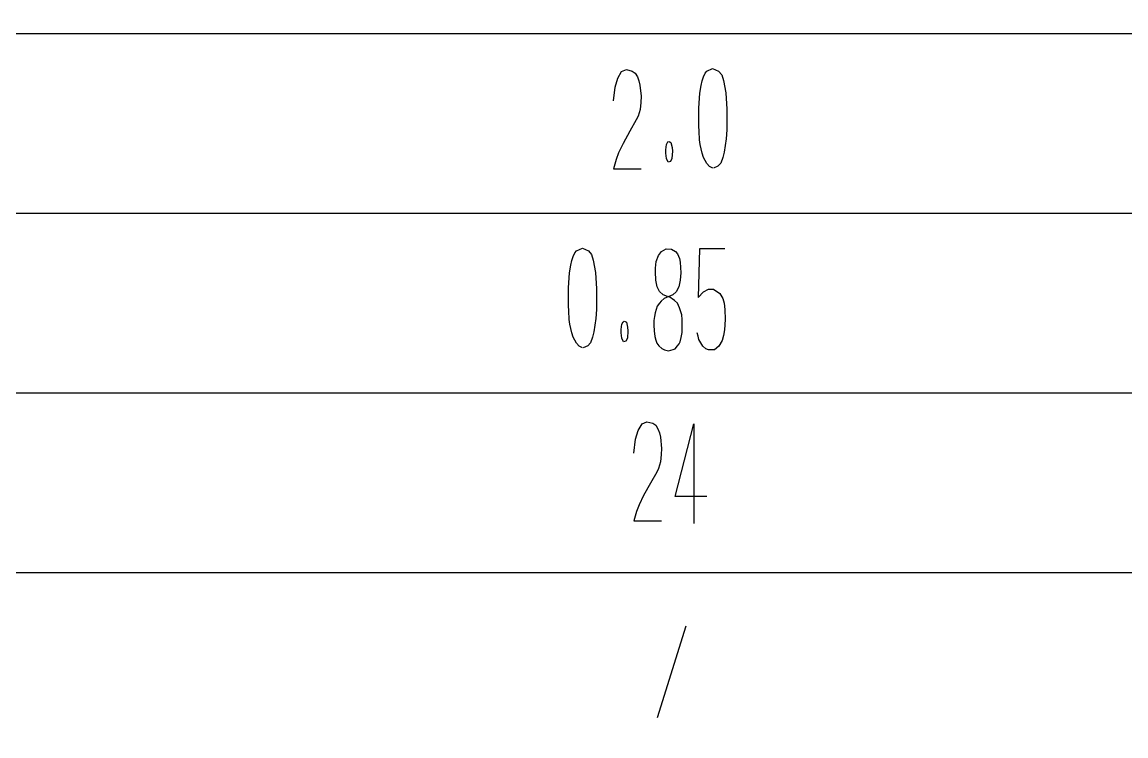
# Model space of a CAD drawing. Extents: x 0 to 8410, y 0 to 11890.
# Drawn here: x 7434.1 to 7863.9, y 8555.6 to 8833.8 of the extents above; entities that cross this region are included whole.
import ezdxf

# ---------------------------------------------------------------- set-up
doc = ezdxf.new("R2010")
doc.units = 0
doc.header["$MEASUREMENT"] = 0
doc.layers.add('6', color=7, linetype='Continuous')

msp = doc.modelspace()

# ---------------------------------------------------------------- linework, layer by layer
at = {"layer": '6'}
for p, q in [((6510, 8829.25), (8310, 8829.25)), ((7667.5, 8814.43), (7669.4, 8815.23)), ((7669.4, 8815.23), (7671.62, 8814.63)), ((7700.7, 8814.63), (7702.93, 8815.63)), ((7702.93, 8815.63), (7705.28, 8814.63)), ((7664.95, 8808.43), (7666, 8811.83)), ((7666, 8811.83), (7667.5, 8814.43)), ((7671.62, 8814.63), (7672.8, 8813.83)), ((7672.8, 8813.83), (7673.65, 8812.43)), ((7673.65, 8812.43), (7674.23, 8810.83)), ((7674.23, 8810.83), (7674.63, 8809.23)), ((7698.42, 8809.03), (7698.87, 8810.83)), ((7698.87, 8810.83), (7699.33, 8812.43)), ((7699.33, 8812.43), (7700.05, 8813.83)), ((7700.05, 8813.83), (7700.7, 8814.63)), ((7705.28, 8814.63), (7706.46, 8813.23)), ((7706.46, 8813.23), (7707.17, 8811.03)), ((7707.17, 8811.03), (7708.09, 8806.23)), ((7664.3, 8803.03), (7664.95, 8808.43)), ((7674.63, 8809.23), (7675.08, 8804.83)), ((7697.96, 8806.03), (7698.42, 8809.03)), ((7674.95, 8802.43), (7674.69, 8799.63)), ((7675.08, 8804.83), (7674.95, 8802.43)), ((7697.57, 8800.23), (7697.96, 8806.03)), ((7708.09, 8806.23), (7708.48, 8799.83)), ((7674.69, 8799.63), (7673.91, 8797.03)), ((7697.57, 8793.23), (7697.57, 8800.23)), ((7708.48, 8799.83), (7708.48, 8794.63)), ((7673.19, 8795.63), (7670.7, 8791.23)), ((7673.91, 8797.03), (7673.19, 8795.63)), ((7708.48, 8794.63), (7708.42, 8791.83)), ((7670.7, 8791.23), (7668.09, 8786.43)), ((7697.63, 8791.23), (7697.57, 8793.23)), ((7697.76, 8787.83), (7697.63, 8791.23)), ((7708.42, 8791.83), (7708.16, 8788.23)), ((7668.09, 8786.43), (7666.33, 8782.83)), ((7684.69, 8784.03), (7684.82, 8785.03)), ((7684.82, 8785.03), (7685.02, 8786.03)), ((7685.02, 8786.03), (7685.54, 8787.03)), ((7685.54, 8787.03), (7685.87, 8787.23)), ((7686, 8787.23), (7686.72, 8786.83)), ((7686.72, 8786.83), (7687.17, 8784.83)), ((7698.09, 8786.03), (7697.76, 8787.83)), ((7698.87, 8782.63), (7698.09, 8786.03)), ((7707.83, 8785.63), (7707.44, 8783.03)), ((7708.16, 8788.23), (7707.83, 8785.63)), ((7666.33, 8782.83), (7665.34, 8780.23)), ((7684.69, 8782.63), (7684.69, 8784.03)), ((7685.02, 8780.63), (7684.69, 8782.63)), ((7685.61, 8779.23), (7685.02, 8780.63)), ((7687.11, 8780.63), (7686.52, 8779.43)), ((7687.31, 8783.43), (7687.11, 8780.63)), ((7687.17, 8784.83), (7687.31, 8783.43)), ((7699.4, 8781.03), (7698.87, 8782.63)), ((7700.7, 8778.63), (7699.4, 8781.03)), ((7706.91, 8781.03), (7706.13, 8778.83)), ((7707.44, 8783.03), (7706.91, 8781.03)), ((7665.34, 8780.23), (7664.3, 8776.63)), ((7664.3, 8776.63), (7675.08, 8776.63)), ((7686.52, 8779.43), (7685.61, 8779.23)), ((7701.68, 8777.43), (7700.7, 8778.63)), ((7702.99, 8776.83), (7701.68, 8777.43)), ((7705.02, 8777.63), (7703.25, 8776.83)), ((7706.13, 8778.83), (7705.02, 8777.63)), ((6510, 8759.25), (8310, 8759.25)), ((7648.16, 8740.83), (7648.62, 8742.43)), ((7648.62, 8742.43), (7649.34, 8743.83)), ((7649.34, 8743.83), (7649.99, 8744.63)), ((7649.99, 8744.63), (7652.22, 8745.63)), ((7652.22, 8745.63), (7654.57, 8744.63)), ((7654.57, 8744.63), (7655.75, 8743.23)), ((7655.75, 8743.23), (7656.46, 8741.03)), ((7680.97, 8740.43), (7681.89, 8742.83)), ((7681.89, 8742.83), (7683.07, 8744.43)), ((7683.07, 8744.43), (7684.9, 8745.43)), ((7684.9, 8745.43), (7686.86, 8745.23)), ((7686.86, 8745.23), (7688.49, 8744.43)), ((7688.49, 8744.43), (7689.28, 8743.43)), ((7689.28, 8743.43), (7689.99, 8741.63)), ((7697.77, 8745.43), (7697.25, 8726.43)), ((7707.71, 8745.43), (7697.77, 8745.43)), ((7647.25, 8736.03), (7647.71, 8739.03)), ((7647.71, 8739.03), (7648.16, 8740.83)), ((7656.46, 8741.03), (7657.38, 8736.23)), ((7680.65, 8737.83), (7680.97, 8740.43)), ((7680.65, 8736.43), (7680.65, 8737.83)), ((7689.99, 8741.63), (7690.32, 8740.23)), ((7690.32, 8740.23), (7690.52, 8736.03)), ((7646.86, 8730.23), (7647.25, 8736.03)), ((7657.38, 8736.23), (7657.77, 8729.83)), ((7680.78, 8733.23), (7680.65, 8736.43)), ((7690.52, 8736.03), (7690.32, 8733.23)), ((7646.86, 8723.23), (7646.86, 8730.23)), ((7657.77, 8729.83), (7657.77, 8724.63)), ((7681.3, 8730.63), (7680.78, 8733.23)), ((7682.22, 8728.83), (7681.3, 8730.63)), ((7689.73, 8730.63), (7688.69, 8728.63)), ((7690.32, 8733.23), (7689.73, 8730.63)), ((7699.41, 8728.63), (7701.37, 8729.63)), ((7701.37, 8729.63), (7703.26, 8729.63)), ((7703.26, 8729.63), (7705.75, 8728.03)), ((7683.72, 8727.43), (7682.22, 8728.83)), ((7682.87, 8725.03), (7682.22, 8724.23)), ((7684.11, 8726.03), (7682.87, 8725.03)), ((7685.42, 8726.83), (7683.72, 8727.43)), ((7686.53, 8727.03), (7684.11, 8726.03)), ((7688.1, 8725.23), (7685.88, 8726.83)), ((7687.45, 8727.43), (7686.53, 8727.03)), ((7688.69, 8728.63), (7687.45, 8727.43)), ((7689.28, 8724.23), (7688.1, 8725.23)), ((7697.25, 8726.43), (7699.41, 8728.63)), ((7705.75, 8728.03), (7706.92, 8726.03)), ((7706.92, 8726.03), (7707.38, 8724.23)), ((7646.92, 8721.23), (7646.86, 8723.23)), ((7647.05, 8717.83), (7646.92, 8721.23)), ((7657.71, 8721.83), (7657.45, 8718.23)), ((7657.77, 8724.63), (7657.71, 8721.83)), ((7681.3, 8723.03), (7680.58, 8720.43)), ((7682.22, 8724.23), (7681.3, 8723.03)), ((7690.06, 8722.43), (7689.28, 8724.23)), ((7690.97, 8719.63), (7690.06, 8722.43)), ((7707.38, 8724.23), (7707.64, 8721.83)), ((7707.64, 8721.83), (7707.77, 8717.83)), ((7647.38, 8716.03), (7647.05, 8717.83)), ((7657.45, 8718.23), (7657.12, 8715.63)), ((7667.64, 8716.03), (7668.16, 8717.03)), ((7668.16, 8717.03), (7668.49, 8717.23)), ((7668.62, 8717.23), (7669.34, 8716.83)), ((7669.34, 8716.83), (7669.8, 8714.83)), ((7680.26, 8719.03), (7680.06, 8717.43)), ((7680.06, 8717.43), (7680.06, 8715.63)), ((7680.58, 8720.43), (7680.26, 8719.03)), ((7691.11, 8717.83), (7690.97, 8719.63)), ((7691.11, 8715.23), (7691.11, 8717.83)), ((7707.77, 8717.83), (7707.58, 8713.83)), ((7648.16, 8712.63), (7647.38, 8716.03)), ((7648.69, 8711.03), (7648.16, 8712.63)), ((7656.73, 8713.03), (7656.2, 8711.03)), ((7657.12, 8715.63), (7656.73, 8713.03)), ((7667.31, 8714.03), (7667.45, 8715.03)), ((7667.31, 8712.63), (7667.31, 8714.03)), ((7667.64, 8710.63), (7667.31, 8712.63)), ((7667.45, 8715.03), (7667.64, 8716.03)), ((7669.93, 8713.43), (7669.73, 8710.63)), ((7669.8, 8714.83), (7669.93, 8713.43)), ((7680.06, 8715.63), (7680.13, 8713.43)), ((7680.13, 8713.43), (7680.39, 8711.23)), ((7690.71, 8710.83), (7691.11, 8712.83)), ((7691.11, 8712.83), (7691.11, 8715.23)), ((7697.25, 8711.43), (7696.86, 8712.63)), ((7707.58, 8713.83), (7707.18, 8711.63)), ((7649.99, 8708.63), (7648.69, 8711.03)), ((7650.97, 8707.43), (7649.99, 8708.63)), ((7654.31, 8707.63), (7652.54, 8706.83)), ((7655.42, 8708.83), (7654.31, 8707.63)), ((7656.2, 8711.03), (7655.42, 8708.83)), ((7668.23, 8709.23), (7667.64, 8710.63)), ((7669.14, 8709.43), (7668.23, 8709.23)), ((7669.73, 8710.63), (7669.14, 8709.43)), ((7680.39, 8711.23), (7680.78, 8709.83)), ((7680.78, 8709.83), (7681.24, 8708.63)), ((7681.24, 8708.63), (7682.02, 8707.63)), ((7682.02, 8707.63), (7683.13, 8706.63)), ((7688.29, 8706.43), (7689.28, 8707.63)), ((7689.28, 8707.63), (7689.93, 8708.43)), ((7689.93, 8708.43), (7690.26, 8709.23)), ((7690.26, 8709.23), (7690.71, 8710.83)), ((7697.58, 8710.03), (7697.25, 8711.43)), ((7699.14, 8707.43), (7697.58, 8710.03)), ((7706.6, 8709.63), (7705.29, 8707.43)), ((7707.18, 8711.63), (7706.6, 8709.63)), ((7652.28, 8706.83), (7650.97, 8707.43)), ((7683.13, 8706.63), (7684.24, 8706.03)), ((7684.24, 8706.03), (7685.75, 8705.63)), ((7685.75, 8705.63), (7687.58, 8706.23)), ((7687.58, 8706.23), (7688.29, 8706.43)), ((7700.32, 8706.43), (7699.14, 8707.43)), ((7701.3, 8706.03), (7700.32, 8706.43)), ((7703.65, 8706.03), (7701.3, 8706.03)), ((7705.29, 8707.43), (7703.65, 8706.03)), ((6510, 8689.25), (8310, 8689.25)), ((7675.48, 8677.26), (7677.37, 8678.06)), ((7677.37, 8678.06), (7679.59, 8677.46)), ((7672.93, 8671.26), (7673.97, 8674.66)), ((7673.97, 8674.66), (7675.48, 8677.26)), ((7679.59, 8677.46), (7680.77, 8676.66)), ((7680.77, 8676.66), (7681.62, 8675.26)), ((7681.62, 8675.26), (7682.21, 8673.66)), ((7682.21, 8673.66), (7682.6, 8672.06)), ((7688.29, 8648.86), (7695.61, 8677.26)), ((7695.61, 8677.26), (7695.61, 8638.46)), ((7672.27, 8665.86), (7672.93, 8671.26)), ((7682.6, 8672.06), (7683.06, 8667.66)), ((7682.93, 8665.26), (7682.67, 8662.46)), ((7683.06, 8667.66), (7682.93, 8665.26)), ((7682.67, 8662.46), (7681.88, 8659.86)), ((7681.16, 8658.46), (7678.68, 8654.06)), ((7681.88, 8659.86), (7681.16, 8658.46)), ((7678.68, 8654.06), (7676.06, 8649.26)), ((7676.06, 8649.26), (7674.3, 8645.66)), ((7700.64, 8648.86), (7688.29, 8648.86)), ((7674.3, 8645.66), (7673.32, 8643.06)), ((7673.32, 8643.06), (7672.27, 8639.46)), ((7672.27, 8639.46), (7683.06, 8639.46)), ((6510, 8619.25), (8310, 8619.25)), ((7692.47, 8598.43), (7681.29, 8562.63))]:
    msp.add_line(p, q, dxfattribs=at)
at = {"layer": '6', "const_width": 0.03}
msp.add_lwpolyline([(7460, 9249.25), (7460, 8479.25)], dxfattribs=at)

doc.saveas('drawing.dxf')
